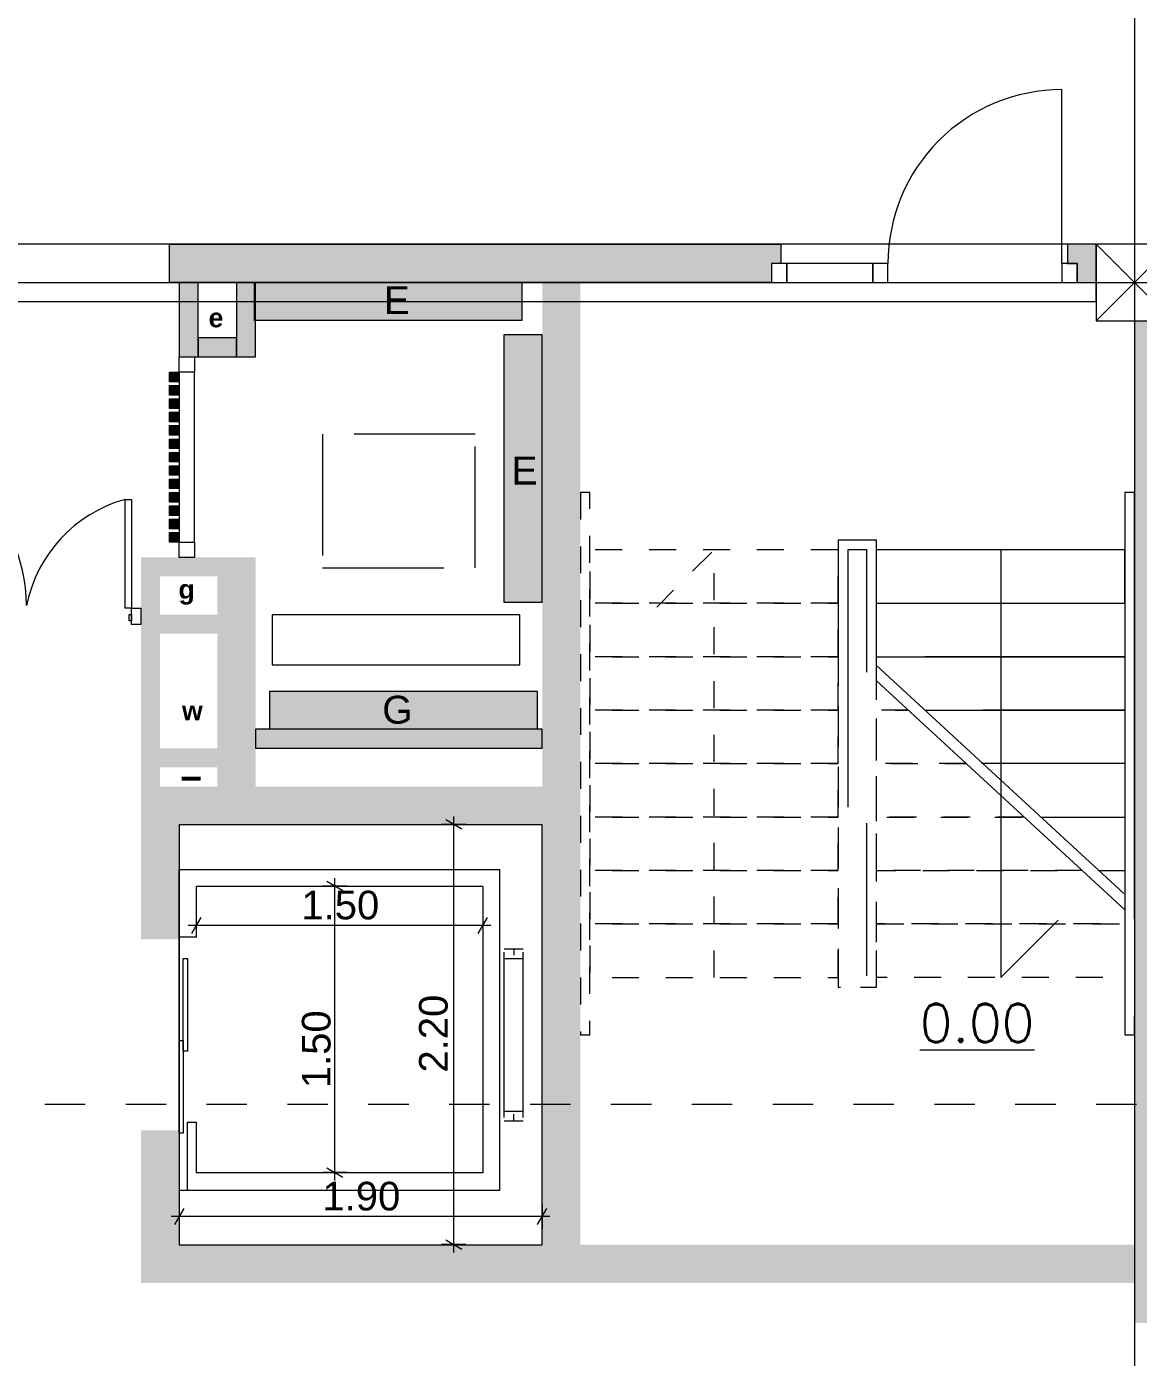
# Model space of a CAD drawing. Header units: millimetres. Extents: x 476244520 to 476657119, y 4620824743 to 4621446928.
# Drawn here: x 476419056 to 476424875, y 4621037509 to 4621044478 of the extents above; entities that cross this region are included whole.
import ezdxf

# ---------------------------------------------------------------- set-up
doc = ezdxf.new("R2010")
doc.units = ezdxf.units.MM
doc.header["$MEASUREMENT"] = 0
doc.set_wipeout_variables(frame=1)
for name, pattern in [('AStair_dashed', [1800, 800, -1000]), ('Dashed', [423.333333, 211.666667, -211.666667]), ('Hidden Line', [317.5, 211.666667, -105.833333]), ('Long Dashed', [1058.333302, 634.99999, -423.333311]), ('Small Dashed', [282.222222, 141.111111, -141.111111]), ('Wipeout_Contour', [1000, 0, -1000])]:
    doc.linetypes.add(name, pattern=pattern)
for name, color, linetype, lineweight, true_color in [('0_Pen_No__8_Pen_No__11', 7, 'Continuous', 0, 0x636466), ('gegmebi_Pen_No__7_Pen_No__252', 7, 'Continuous', 0, 0x666666), ('New_2D Drafting - General_Pen_No__250_Pen_No__17', 7, 'Continuous', 0, 0xa68068)]:
    doc.layers.add(name, color=color, linetype=linetype, lineweight=lineweight, true_color=true_color)
for name, color, linetype, lineweight in [('0_Pen_No__8_Pen_No__7', 7, 'Continuous', 0), ('2D Drafting - General_Pen_No__1_Pen_No__7', 7, 'Continuous', 0), ('2D Drafting - General_Pen_No__250_Pen_No__7_Pen_No__154', 154, 'Continuous', 0), ('2D Drafting - General_Pen_No__250_Pen_No__7_Pen_No__250', 7, 'Continuous', 0), ('2D Drafting - General_Pen_No__250_Pen_No__7_Pen_No__7', 7, 'Continuous', 0), ('2D Drafting - General_Pen_No__7_Pen_No__7', 7, 'Continuous', 0), ('a-iataki_Pen_No__1_Pen_No__1', 1, 'Continuous', 0), ('Doors_Pen_No__7_Pen_No__7', 7, 'Continuous', 0), ('G-Anno-Nplt_Pen_No__7', 7, 'Continuous', 0), ('gegmebi_Pen_No__7_Pen_No__7', 7, 'Continuous', 0), ('New_._Pen_No__1', 1, 'Continuous', 0), ('New_2D Drafting - General_Pen_No__250_Pen_No__7_Pen_No__154', 154, 'Continuous', 0), ('New_2D Drafting - General_Pen_No__250_Pen_No__7_Pen_No__250', 7, 'Continuous', 0), ('New_2D Drafting - General_Pen_No__250_Pen_No__7_Pen_No__7', 7, 'Continuous', 0), ('New_2D Drafting - General_Pen_No__30_Pen_No__9_Pen_No__9_Pen_No__250', 7, 'Continuous', 0), ('New_2D Drafting - General_Pen_No__30_Pen_No__9_Pen_No__9_Pen_No__4', 7, 'Continuous', 0), ('New_2D Drafting - General_Pen_No__30_Pen_No__9_Pen_No__9_Pen_No__7', 7, 'Continuous', 0), ('New_R03_Nakveti_Pen_No__250', 7, 'Continuous', 0), ('New_R03_Nakveti_Pen_No__4', 7, 'Continuous', 0), ('New_shenobebi_Pen_No__1', 1, 'Continuous', 0), ('New_shenobebi_Pen_No__7', 7, 'Continuous', 0), ('New_Structural - Bearing_Pen_No__250', 7, 'Continuous', 0), ('New_Structural - Bearing_Pen_No__4', 7, 'Continuous', 0), ('New_Structural - Bearing_Pen_No__7', 7, 'Continuous', 0), ('zoma_Pen_No__142', 142, 'Continuous', 0), ('zoma_Pen_No__5_Pen_No__5', 5, 'Continuous', 0)]:
    doc.layers.add(name, color=color, linetype=linetype, lineweight=lineweight)
doc.layers.add('zoma', color=7, linetype='Continuous')
doc.styles.add('GENERATED_STYLE_2', font='arial.ttf')
doc.styles.add('GENERATED_STYLE_5', font='arialbd.ttf')
doc.dimstyles.new('GENERATED_STYLE__10', dxfattribs={"dimtxt": 150, "dimasz": 64.421331, "dimexe": 0.18, "dimexo": 3, "dimgap": 0.09, "dimtad": 1, "dimlfac": 0.001, "dimzin": 0, "dimdsep": 46, "dimtxsty": 'GENERATED_STYLE_2', "dimblk": 'ARROWHEAD_2', "dimblk1": 'ARROWHEAD_2', "dimblk2": 'ARROWHEAD_2', "dimcen": 0.09, "dimclrd": 142, "dimclre": 142, "dimclrt": 142, "dimadec": 0, "dimazin": 0, "dimtfac": 1, "dimtdec": 4, "dimtmove": 2, "dimatfit": 3, "dimfxl": 1, "dimtolj": 1, "dimtzin": 0, "dimarcsym": 0})
doc.dimstyles.new('GENERATED_STYLE__11', dxfattribs={"dimtxt": 150, "dimasz": 64.421331, "dimexe": 0.18, "dimexo": 3, "dimgap": 0.09, "dimtad": 1, "dimlfac": 0.001, "dimzin": 0, "dimdsep": 46, "dimtxsty": 'GENERATED_STYLE_2', "dimblk": 'ARROWHEAD_2', "dimblk1": 'ARROWHEAD_2', "dimblk2": 'ARROWHEAD_2', "dimcen": 0.09, "dimclrd": 142, "dimclre": 142, "dimclrt": 142, "dimadec": 0, "dimazin": 0, "dimtfac": 1, "dimtdec": 4, "dimtmove": 0, "dimatfit": 3, "dimfxl": 1, "dimtolj": 1, "dimtzin": 0, "dimarcsym": 0})
doc.dimstyles.new('GENERATED_STYLE__9', dxfattribs={"dimtxt": 150, "dimasz": 64.421331, "dimexe": 0.18, "dimexo": 3, "dimgap": 0.09, "dimtad": 1, "dimtih": 1, "dimtoh": 1, "dimlfac": 0.001, "dimzin": 0, "dimdsep": 46, "dimtxsty": 'GENERATED_STYLE_2', "dimblk": 'ARROWHEAD_2', "dimblk1": 'ARROWHEAD_2', "dimblk2": 'ARROWHEAD_2', "dimcen": 0.09, "dimclrd": 142, "dimclre": 142, "dimclrt": 142, "dimadec": 0, "dimazin": 0, "dimtfac": 1, "dimtdec": 4, "dimtmove": 0, "dimatfit": 3, "dimfxl": 1, "dimtolj": 1, "dimtzin": 0, "dimarcsym": 0})

# ---------------------------------------------------------------- blocks, each defined once
blk = doc.blocks.new('*D393', base_point=(476844527.1, 4621385791))
at = {"layer": 'zoma_Pen_No__142', "color": 142, "linetype": 'Continuous', "lineweight": 0, "transparency": 16777216}
for p, q in [((476419853.4, 4621038309.8), (476419853.4, 4621038182.6)), ((476421753.4, 4621038309.8), (476421753.4, 4621038182.6)), ((476419853.4, 4621038246.2), (476419812, 4621038246.2)), ((476419877.9, 4621038288.6), (476419828.9, 4621038203.8)), ((476421753.4, 4621038246.2), (476419853.4, 4621038246.2)), ((476421728.9, 4621038203.8), (476421777.9, 4621038288.6)), ((476421794.9, 4621038246.2), (476421753.4, 4621038246.2))]:
    blk.add_line(p, q, dxfattribs=at)
at = {"layer": 'zoma_Pen_No__142', "color": 142, "lineweight": 0, "transparency": 16777216, "insert": (476420603.9, 4621038276.2), "char_height": 150, "attachment_point": 7, "style": 'GENERATED_STYLE_2'}
blk.add_mtext('\\A1;{\\pql;\\fArial CYR|b0|i0|c204|p34;1.90}', dxfattribs=at)
blk = doc.blocks.new('ARROWHEAD_2')
at = {"color": 0, "linetype": 'Continuous', "lineweight": 0}
for p, q in [((0, 0), (-1, 0)), ((-0.38, -0.66), (0.38, 0.66))]:
    blk.add_line(p, q, dxfattribs=at)
blk = doc.blocks.new('*D394', base_point=(476844527.1, 4621385791))
at = {"layer": 'zoma_Pen_No__142', "color": 142, "linetype": 'Continuous', "lineweight": 0, "transparency": 16777216}
for p, q in [((476420732.8, 4621039976.4), (476420605.7, 4621039976.4)), ((476420711.6, 4621039952), (476420626.9, 4621040000.9)), ((476420669.3, 4621039976.4), (476420669.3, 4621040017.9)), ((476420669.3, 4621038476.4), (476420669.3, 4621039976.4)), ((476420732.8, 4621038476.4), (476420605.7, 4621038476.4)), ((476420626.9, 4621038500.9), (476420711.6, 4621038452)), ((476420669.3, 4621038435), (476420669.3, 4621038476.4))]:
    blk.add_line(p, q, dxfattribs=at)
at = {"layer": 'zoma_Pen_No__142', "color": 142, "lineweight": 0, "transparency": 16777216, "insert": (476420648.3, 4621038918.4), "char_height": 150, "attachment_point": 7, "rotation": 90, "style": 'GENERATED_STYLE_2'}
blk.add_mtext('\\A1;{\\pql;\\fArial CYR|b0|i0|c204|p34;1.50}', dxfattribs=at)
blk = doc.blocks.new('*D395', base_point=(476844527.1, 4621385791))
at = {"layer": 'zoma_Pen_No__142', "color": 142, "linetype": 'Continuous', "lineweight": 0, "transparency": 16777216}
for p, q in [((476419943.1, 4621039834.3), (476419943.1, 4621039707.1)), ((476421443.1, 4621039834.3), (476421443.1, 4621039707.1)), ((476419943.1, 4621039770.7), (476419901.7, 4621039770.7)), ((476419967.6, 4621039813.1), (476419918.6, 4621039728.3)), ((476421443.1, 4621039770.7), (476419943.1, 4621039770.7)), ((476421418.6, 4621039728.3), (476421467.6, 4621039813.1)), ((476421484.6, 4621039770.7), (476421443.1, 4621039770.7))]:
    blk.add_line(p, q, dxfattribs=at)
at = {"layer": 'zoma_Pen_No__142', "color": 142, "lineweight": 0, "transparency": 16777216, "insert": (476420493.6, 4621039800.7), "char_height": 150, "attachment_point": 7, "style": 'GENERATED_STYLE_2'}
blk.add_mtext('\\A1;{\\pql;\\fArial CYR|b0|i0|c204|p34;1.50}', dxfattribs=at)
blk = doc.blocks.new('*D396', base_point=(476844527.1, 4621385791))
at = {"layer": 'zoma_Pen_No__142', "color": 142, "linetype": 'Continuous', "lineweight": 0, "transparency": 16777216}
for p, q in [((476421333.9, 4621040275.4), (476421249.1, 4621040324.3)), ((476421291.5, 4621040299.8), (476421291.5, 4621040341.3)), ((476421355, 4621040299.8), (476421227.9, 4621040299.8)), ((476421291.5, 4621038099.8), (476421291.5, 4621040299.8)), ((476421355, 4621038099.8), (476421227.9, 4621038099.8)), ((476421249.1, 4621038124.3), (476421333.9, 4621038075.4)), ((476421291.5, 4621038058.4), (476421291.5, 4621038099.8))]:
    blk.add_line(p, q, dxfattribs=at)
at = {"layer": 'zoma_Pen_No__142', "color": 142, "lineweight": 0, "transparency": 16777216, "insert": (476421261.5, 4621039000.3), "char_height": 150, "attachment_point": 7, "rotation": 90, "style": 'GENERATED_STYLE_2'}
blk.add_mtext('\\A1;{\\pql;\\fArial CYR|b0|i0|c204|p34;2.20}', dxfattribs=at)

msp = doc.modelspace()

# ---------------------------------------------------------------- hatches: boundary and pattern name
at = {"layer": '0_Pen_No__8_Pen_No__11', "linetype": 'Continuous', "lineweight": 0, "true_color": 0x636466}
for points in [[(476421648.309, 4621043138.428), (476421648.308, 4621042938.428), (476420248.354, 4621042938.437), (476420248.355, 4621043138.437)], [(476421754.199, 4621042863.673), (476421554.199, 4621042863.671), (476421554.208, 4621041463.717), (476421754.208, 4621041463.719)], [(476421728.027, 4621040998.477), (476421728.027, 4621040798.477), (476420328.073, 4621040798.477), (476420328.073, 4621040998.477)]]:
    msp.add_hatch(color=251, dxfattribs=at).paths.add_polyline_path(points)
at = {"layer": '2D Drafting - General_Pen_No__250_Pen_No__7_Pen_No__154', "linetype": 'Continuous', "lineweight": 0}
for points in [[(476423004.213, 4621043238.289), (476422954.211, 4621043238.289), (476422954.211, 4621043138.404), (476419803.939, 4621043138.404), (476419803.939, 4621043338.242), (476423004.213, 4621043338.242)], [(476424654.207, 4621043338.242), (476424504.214, 4621043338.242), (476424504.214, 4621043238.243), (476424554.211, 4621043238.243), (476424554.211, 4621043138.242), (476424654.207, 4621043138.242)]]:
    msp.add_hatch(color=154, dxfattribs=at).paths.add_polyline_path(points)
at = {"layer": '2D Drafting - General_Pen_No__250_Pen_No__7_Pen_No__7', "linetype": 'Continuous', "lineweight": 0}
for points in [[(476420154.208, 4621043138.423), (476420154.208, 4621042748.466), (476420254.208, 4621042748.466), (476420254.208, 4621043138.423)], [(476421754.207, 4621043138.242), (476421754.207, 4621040498.209), (476421954.207, 4621040498.209), (476421954.207, 4621043138.242)], [(476424854.207, 4621042938.242), (476424854.207, 4621037898.242), (476425054.207, 4621037898.242), (476425054.207, 4621042938.242)], [(476425054.207, 4621042938.242), (476424854.207, 4621042938.242), (476424854.207, 4621037688.242), (476425054.207, 4621037688.242)], [(476420254.207, 4621041698.477), (476420054.207, 4621041698.477), (476420054.207, 4621040498.477), (476420254.207, 4621040498.477)]]:
    msp.add_hatch(color=7, dxfattribs=at).paths.add_polyline_path(points)
at = {"layer": 'G-Anno-Nplt_Pen_No__7', "linetype": 'Continuous', "lineweight": 0}
msp.add_hatch(color=7, dxfattribs=at).paths.add_polyline_path([(476421954.207, 4621037898.242), (476424854.207, 4621037898.242), (476424854.207, 4621038098.242), (476421954.207, 4621038098.242)])
at = {"layer": 'New_2D Drafting - General_Pen_No__250_Pen_No__17', "linetype": 'Continuous', "lineweight": 0, "true_color": 0xa68068}
for points in [[(476419854.207, 4621042618.477), (476419854.207, 4621042668.477), (476419804.207, 4621042668.477), (476419804.207, 4621042618.477)], [(476419854.207, 4621042548.477), (476419854.207, 4621042598.477), (476419804.207, 4621042598.477), (476419804.207, 4621042548.477)], [(476419854.207, 4621042478.477), (476419854.207, 4621042528.477), (476419804.207, 4621042528.477), (476419804.207, 4621042478.477)], [(476419854.207, 4621042408.477), (476419854.207, 4621042458.477), (476419804.207, 4621042458.477), (476419804.207, 4621042408.477)], [(476419854.207, 4621042338.477), (476419854.207, 4621042388.477), (476419804.207, 4621042388.477), (476419804.207, 4621042338.477)], [(476419804.207, 4621042318.477), (476419804.207, 4621042268.477), (476419854.207, 4621042268.477), (476419854.207, 4621042318.477)], [(476419854.207, 4621042198.477), (476419854.207, 4621042248.477), (476419804.207, 4621042248.477), (476419804.207, 4621042198.477)], [(476419854.207, 4621042128.477), (476419854.207, 4621042178.477), (476419804.207, 4621042178.477), (476419804.207, 4621042128.477)], [(476419854.207, 4621042058.477), (476419854.207, 4621042108.477), (476419804.207, 4621042108.477), (476419804.207, 4621042058.477)], [(476419854.207, 4621041988.477), (476419854.207, 4621042038.477), (476419804.207, 4621042038.477), (476419804.207, 4621041988.477)], [(476419854.207, 4621041918.477), (476419854.207, 4621041968.477), (476419804.207, 4621041968.477), (476419804.207, 4621041918.477)], [(476419854.207, 4621041848.477), (476419854.207, 4621041898.477), (476419804.207, 4621041898.477), (476419804.207, 4621041848.477)], [(476419804.207, 4621041828.477), (476419804.207, 4621041778.477), (476419854.207, 4621041778.477), (476419854.207, 4621041828.477)]]:
    msp.add_hatch(color=45, dxfattribs=at).paths.add_polyline_path(points)
at = {"layer": 'New_2D Drafting - General_Pen_No__250_Pen_No__7_Pen_No__154', "linetype": 'Continuous', "lineweight": 0}
for points in [[(476421953.418, 4621040498.252), (476421753.418, 4621040498.252), (476419653.418, 4621040498.252), (476419653.418, 4621039698.252), (476419853.418, 4621039698.252), (476419853.418, 4621040298.252), (476421753.418, 4621040298.252), (476421953.418, 4621040298.252)], [(476421953.418, 4621040298.252), (476421753.418, 4621040298.252), (476421753.418, 4621038098.252), (476419853.418, 4621038098.252), (476419853.418, 4621038698.252), (476419653.418, 4621038698.252), (476419653.418, 4621037898.252), (476421953.418, 4621037898.252), (476421953.418, 4621038098.252)]]:
    msp.add_hatch(color=154, dxfattribs=at).paths.add_polyline_path(points)
at = {"layer": 'New_2D Drafting - General_Pen_No__250_Pen_No__7_Pen_No__7', "linetype": 'Continuous', "lineweight": 0}
for points in [[(476419954.207, 4621043138.349), (476419854.207, 4621043138.349), (476419854.207, 4621042748.349), (476419954.207, 4621042748.349)], [(476421754.207, 4621040698.711), (476421754.207, 4621040798.711), (476420254.207, 4621040798.711), (476420254.207, 4621040698.711)]]:
    msp.add_hatch(color=7, dxfattribs=at).paths.add_polyline_path(points)
at = {"layer": 'New_2D Drafting - General_Pen_No__30_Pen_No__9_Pen_No__9_Pen_No__4', "linetype": 'Continuous', "lineweight": 0}
for points in [[(476420154.208, 4621042848.466), (476419954.207, 4621042848.466), (476419954.207, 4621042748.466), (476420154.208, 4621042748.466)], [(476419754.207, 4621041398.474), (476419754.207, 4621041598.477), (476420054.207, 4621041598.477), (476420054.207, 4621041698.477), (476419654.207, 4621041698.477), (476419654.207, 4621041398.474)]]:
    msp.add_hatch(color=7, dxfattribs=at).paths.add_polyline_path(points)
at = {"layer": 'New_2D Drafting - General_Pen_No__30_Pen_No__9_Pen_No__9_Pen_No__7', "linetype": 'Continuous', "lineweight": 0}
for points in [[(476419654.207, 4621041398.474), (476419654.207, 4621040498.477), (476419754.207, 4621040498.477), (476419754.207, 4621041398.474)], [(476420054.207, 4621041398.474), (476419754.207, 4621041398.474), (476419754.207, 4621041298.474), (476420054.207, 4621041298.474)], [(476420054.207, 4621040698.477), (476419754.207, 4621040698.477), (476419754.207, 4621040598.477), (476420054.207, 4621040598.477)]]:
    msp.add_hatch(color=7, dxfattribs=at).paths.add_polyline_path(points)

# ---------------------------------------------------------------- linework, layer by layer
at = {"layer": '0_Pen_No__8_Pen_No__7', "color": 7, "linetype": 'Continuous', "lineweight": 0, "flags": 128}
for points in [[(476421648.309, 4621043138.428), (476421648.308, 4621042938.428), (476420248.354, 4621042938.437), (476420248.355, 4621043138.437)], [(476421754.199, 4621042863.673), (476421554.199, 4621042863.671), (476421554.208, 4621041463.717), (476421754.208, 4621041463.719)], [(476421728.027, 4621040998.477), (476421728.027, 4621040798.477), (476420328.073, 4621040798.477), (476420328.073, 4621040998.477)]]:
    msp.add_lwpolyline(points, close=True, dxfattribs=at)
at = {"layer": '2D Drafting - General_Pen_No__1_Pen_No__7', "color": 7, "linetype": 'Continuous', "lineweight": 0}
for p, q in [((476425054.207, 4621042938.242), (476424654.207, 4621043338.242)), ((476424654.207, 4621042938.242), (476425054.207, 4621043338.242))]:
    msp.add_line(p, q, dxfattribs=at)
at = {"layer": '2D Drafting - General_Pen_No__1_Pen_No__7', "color": 7, "linetype": 'Continuous', "lineweight": 0, "flags": 128}
for points in [[(476418154.207, 4621043038.242), (476424654.207, 4621043038.242), (476424654.207, 4621043338.242), (476418154.207, 4621043338.242)], [(476424654.207, 4621042938.242), (476425054.207, 4621042938.242), (476425054.207, 4621043338.242), (476424654.207, 4621043338.242)]]:
    msp.add_lwpolyline(points, close=True, dxfattribs=at)
msp.add_lwpolyline([(476424364.207, 4621040338.404), (476424804.207, 4621040338.404)], dxfattribs=at)
at = {"layer": '2D Drafting - General_Pen_No__250_Pen_No__7_Pen_No__250', "color": 7, "linetype": 'Continuous', "lineweight": 0, "flags": 128}
msp.add_lwpolyline([(476420154.208, 4621043138.423), (476420154.208, 4621042748.466), (476420254.208, 4621042748.466), (476420254.208, 4621043138.423)], close=True, dxfattribs=at)
at = {"layer": '2D Drafting - General_Pen_No__250_Pen_No__7_Pen_No__7', "color": 7, "linetype": 'Continuous', "lineweight": 0, "flags": 128}
for points in [[(476423004.213, 4621043238.289), (476422954.211, 4621043238.289), (476422954.211, 4621043138.404), (476419803.939, 4621043138.404), (476419803.939, 4621043338.242), (476423004.213, 4621043338.242)], [(476424654.207, 4621043338.242), (476424504.214, 4621043338.242), (476424504.214, 4621043238.243), (476424554.211, 4621043238.243), (476424554.211, 4621043138.242), (476424654.207, 4621043138.242)]]:
    msp.add_lwpolyline(points, close=True, dxfattribs=at)
at = {"layer": '2D Drafting - General_Pen_No__7_Pen_No__7', "color": 7, "linetype": 'Continuous', "lineweight": 0, "flags": 128}
for points in [[(476424798.167, 4621039937.826), (476423504.207, 4621041132.25)], [(476424804.207, 4621039852.062), (476423504.207, 4621041052.062)]]:
    msp.add_lwpolyline(points, dxfattribs=at)
at = {"layer": 'Doors_Pen_No__7_Pen_No__7', "color": 7, "linetype": 'Continuous', "lineweight": 0, "flags": 128}
for points in [[(476419604.209, 4621041432.535), (476419570.876, 4621041432.483), (476419570.876, 4621042002.412), (476419604.209, 4621042002.464)], [(476419604.209, 4621041365.869), (476419592.709, 4621041365.869), (476419592.709, 4621041399.202), (476419604.209, 4621041399.202)], [(476419654.209, 4621041347.869), (476419604.209, 4621041347.869), (476419604.209, 4621041432.535), (476419654.209, 4621041432.535)]]:
    msp.add_lwpolyline(points, close=True, dxfattribs=at)
at = {"layer": 'Doors_Pen_No__7_Pen_No__7', "color": 7, "linetype": 'Continuous', "lineweight": 0}
msp.add_arc((476419767.208, 4621041303.575), 725.892, 105.6922567, 168.6096077, dxfattribs=at)
at = {"layer": 'G-Anno-Nplt_Pen_No__7', "color": 7, "linetype": 'Continuous', "lineweight": 0}
msp.add_arc((476418109.275, 4621041424.246), 946.61, 1.3733964, 88.2704205, dxfattribs=at)
at = {"layer": 'gegmebi_Pen_No__7_Pen_No__252', "color": 251, "linetype": 'Small Dashed', "lineweight": 0, "true_color": 0x666666, "flags": 128}
for points in [[(476421954.207, 4621042038.404), (476421954.207, 4621039198.404), (476422004.207, 4621039198.404), (476422004.207, 4621042038.404)], [(476423304.207, 4621041458.404), (476423304.207, 4621041738.404), (476422004.207, 4621041738.404), (476422004.207, 4621041458.404)], [(476423304.207, 4621041178.404), (476423304.207, 4621041458.404), (476422004.207, 4621041458.404), (476422004.207, 4621041178.404)], [(476423304.207, 4621040898.404), (476423304.207, 4621041178.404), (476422004.207, 4621041178.404), (476422004.207, 4621040898.404)], [(476423304.207, 4621040618.404), (476423304.207, 4621040898.404), (476422004.207, 4621040898.404), (476422004.207, 4621040618.404)], [(476423304.207, 4621040338.404), (476423304.207, 4621040618.404), (476422004.207, 4621040618.404), (476422004.207, 4621040338.404)], [(476423304.207, 4621040058.404), (476423304.207, 4621040338.404), (476422004.207, 4621040338.404), (476422004.207, 4621040058.404)], [(476423304.207, 4621039778.404), (476423304.207, 4621040058.404), (476422004.207, 4621040058.404), (476422004.207, 4621039778.404)], [(476423304.207, 4621039498.404), (476423304.207, 4621039778.404), (476422004.207, 4621039778.404), (476422004.207, 4621039498.404)], [(476423504.207, 4621039498.404), (476423504.207, 4621039778.404), (476424804.207, 4621039778.404), (476424804.207, 4621039498.404)]]:
    msp.add_lwpolyline(points, close=True, dxfattribs=at)
for points in [[(476422654.207, 4621039498.404), (476422654.207, 4621041738.404), (476422354.207, 4621041438.404)], [(476423670.67, 4621040898.404), (476423504.207, 4621040898.404), (476423504.207, 4621041052.062)], [(476423974.003, 4621040618.404), (476423504.207, 4621040618.404), (476423504.207, 4621040898.404), (476423670.67, 4621040898.404)], [(476424277.337, 4621040338.404), (476423504.207, 4621040338.404), (476423504.207, 4621040618.404), (476423974.003, 4621040618.404)], [(476424580.67, 4621040058.404), (476423504.207, 4621040058.404), (476423504.207, 4621040338.404), (476424277.337, 4621040338.404)], [(476424804.207, 4621039932.25), (476424804.207, 4621039778.404), (476423504.207, 4621039778.404), (476423504.207, 4621040058.404), (476424580.67, 4621040058.404)]]:
    msp.add_lwpolyline(points, dxfattribs=at)
at = {"layer": 'gegmebi_Pen_No__7_Pen_No__252', "color": 251, "linetype": 'Hidden Line', "lineweight": 0, "true_color": 0x666666, "flags": 128}
msp.add_lwpolyline([(476423304.207, 4621041236.678), (476423304.207, 4621039448.404), (476423504.207, 4621039448.404), (476423504.207, 4621041052.062)], dxfattribs=at)
at = {"layer": 'gegmebi_Pen_No__7_Pen_No__252', "color": 251, "linetype": 'AStair_dashed', "lineweight": 0, "true_color": 0x666666, "flags": 128}
for points in [[(476423354.207, 4621041190.524), (476423354.207, 4621039498.404), (476423454.207, 4621039498.404), (476423454.207, 4621041098.216)], [(476424804.207, 4621039852.062), (476424804.207, 4621039198.404), (476424854.207, 4621039198.404), (476424854.207, 4621039805.908)]]:
    msp.add_lwpolyline(points, dxfattribs=at)
at = {"layer": 'gegmebi_Pen_No__7_Pen_No__7', "color": 7, "linetype": 'Continuous', "lineweight": 0, "flags": 128}
for points in [[(476424854.207, 4621039805.908), (476424854.207, 4621042038.404), (476424804.207, 4621042038.404), (476424804.207, 4621040224.37), (476424804.207, 4621039852.062)], [(476423504.207, 4621041052.062), (476423504.207, 4621041788.404), (476423304.207, 4621041788.404), (476423304.207, 4621041236.678)], [(476423454.207, 4621041098.216), (476423454.207, 4621041738.404), (476423354.207, 4621041738.404), (476423354.207, 4621041190.524)], [(476423504.207, 4621041458.404), (476424804.207, 4621041458.404), (476424804.207, 4621041738.404), (476423504.207, 4621041738.404)], [(476424154.207, 4621041738.404), (476424154.207, 4621039498.404), (476424454.207, 4621039798.404)], [(476423504.207, 4621041412.25), (476423504.207, 4621041458.404), (476424804.207, 4621041458.404), (476424804.207, 4621041178.404), (476423757.54, 4621041178.404)], [(476423504.207, 4621041178.404), (476424804.207, 4621041178.404), (476424804.207, 4621040898.404), (476424060.874, 4621040898.404)], [(476423757.54, 4621040898.404), (476424804.207, 4621040898.404), (476424804.207, 4621040618.404), (476424054.207, 4621040618.404)], [(476424667.54, 4621040058.404), (476424804.207, 4621040058.404), (476424804.207, 4621039932.25)]]:
    msp.add_lwpolyline(points, dxfattribs=at)
at = {"layer": 'New_2D Drafting - General_Pen_No__250_Pen_No__7_Pen_No__250', "color": 7, "linetype": 'Continuous', "lineweight": 0, "flags": 128}
for points in [[(476419954.207, 4621043138.349), (476419854.207, 4621043138.349), (476419854.207, 4621042748.349), (476419954.207, 4621042748.349)], [(476421754.207, 4621040698.711), (476421754.207, 4621040798.711), (476420254.207, 4621040798.711), (476420254.207, 4621040698.711)]]:
    msp.add_lwpolyline(points, close=True, dxfattribs=at)
at = {"layer": 'New_2D Drafting - General_Pen_No__30_Pen_No__9_Pen_No__9_Pen_No__250', "color": 7, "linetype": 'Continuous', "lineweight": 0, "flags": 128}
msp.add_lwpolyline([(476420154.208, 4621042848.466), (476419954.207, 4621042848.466), (476419954.207, 4621042748.466), (476420154.208, 4621042748.466)], close=True, dxfattribs=at)
at = {"layer": 'New_R03_Nakveti_Pen_No__250', "color": 7, "linetype": 'Continuous', "lineweight": 0}
for p, q in [((476421554.978, 4621039648.252), (476421654.978, 4621039648.252)), ((476421554.978, 4621038764.919), (476421554.978, 4621039631.585)), ((476421604.978, 4621039648.252), (476421604.978, 4621039614.919)), ((476421654.978, 4621038764.919), (476421654.978, 4621039631.585)), ((476421554.978, 4621039598.252), (476421654.978, 4621039598.252)), ((476421554.978, 4621038798.252), (476421654.978, 4621038798.252)), ((476421554.978, 4621038748.252), (476421654.978, 4621038748.252)), ((476421604.978, 4621038748.252), (476421604.978, 4621038781.585))]:
    msp.add_line(p, q, dxfattribs=at)
at = {"layer": 'New_R03_Nakveti_Pen_No__4', "color": 7, "linetype": 'Continuous', "lineweight": 0}
for p, q in [((476419853.418, 4621039709.92), (476419853.418, 4621040064.554)), ((476419853.418, 4621040064.554), (476421532.79, 4621040064.554)), ((476421532.79, 4621038385.182), (476421532.79, 4621040064.554)), ((476419943.104, 4621039974.868), (476419943.104, 4621039709.92)), ((476421443.104, 4621039974.868), (476419943.104, 4621039974.868)), ((476421443.104, 4621039974.868), (476421443.104, 4621038474.868)), ((476419943.104, 4621039709.92), (476419853.418, 4621039709.92)), ((476419853.418, 4621038739.815), (476419853.418, 4621039709.92)), ((476419853.418, 4621038739.815), (476419853.418, 4621038385.182)), ((476419898.261, 4621038385.182), (476419898.261, 4621038739.815)), ((476419898.261, 4621038739.815), (476419943.104, 4621038739.815)), ((476419943.104, 4621038739.815), (476419943.104, 4621038474.868)), ((476421443.104, 4621038474.868), (476419943.104, 4621038474.868)), ((476419853.418, 4621038385.182), (476421532.79, 4621038385.182))]:
    msp.add_line(p, q, dxfattribs=at)
for points in [[(476419875.839, 4621039112.76), (476419875.839, 4621039597.812), (476419898.261, 4621039597.812), (476419898.261, 4621039112.76)], [(476419853.418, 4621038683.761), (476419853.418, 4621039168.814), (476419875.839, 4621039168.814), (476419875.839, 4621038683.761)]]:
    msp.add_lwpolyline(points, close=True, dxfattribs=at)
at = {"layer": 'New_shenobebi_Pen_No__1', "color": 1, "linetype": 'Dashed', "lineweight": 0}
msp.add_lwpolyline([(476385707.408, 4621038833.944), (476436780.621, 4621038833.944)], dxfattribs=at)
at = {"layer": 'New_shenobebi_Pen_No__7', "color": 7, "linetype": 'Continuous', "lineweight": 0}
msp.add_lwpolyline([(476421753.418, 4621038098.252), (476421753.418, 4621040298.252), (476419853.418, 4621040298.252), (476419853.418, 4621038098.252)], close=True, dxfattribs=at)
at = {"layer": 'New_Structural - Bearing_Pen_No__250', "color": 7, "linetype": 'Continuous', "lineweight": 0}
for p, q in [((476424474.214, 4621043238.244), (476424474.242, 4621044148.244)), ((476423004.217, 4621043338.289), (476423004.214, 4621043238.289)), ((476424504.217, 4621043338.243), (476424504.214, 4621043238.243)), ((476422954.214, 4621043238.291), (476422954.211, 4621043138.291)), ((476422954.214, 4621043238.291), (476422954.211, 4621043138.291)), ((476422954.214, 4621043238.291), (476422954.211, 4621043138.291)), ((476423034.214, 4621043238.288), (476422954.214, 4621043238.291)), ((476423004.214, 4621043238.289), (476422954.214, 4621043238.291)), ((476423004.214, 4621043238.289), (476422954.214, 4621043238.291)), ((476423034.211, 4621043138.288), (476423034.214, 4621043238.288)), ((476423484.214, 4621043238.275), (476423484.211, 4621043138.275)), ((476423564.214, 4621043238.272), (476423484.214, 4621043238.275)), ((476423564.211, 4621043138.272), (476423564.214, 4621043238.272)), ((476424474.214, 4621043238.244), (476424474.211, 4621043138.242)), ((476424554.214, 4621043238.242), (476424474.214, 4621043238.244)), ((476424504.214, 4621043238.243), (476424554.214, 4621043238.242)), ((476424504.214, 4621043238.243), (476424554.214, 4621043238.242)), ((476424554.211, 4621043138.242), (476424554.214, 4621043238.242)), ((476424554.214, 4621043238.242), (476424554.211, 4621043138.242)), ((476424554.214, 4621043238.242), (476424554.211, 4621043138.242)), ((476422954.211, 4621043138.291), (476423034.211, 4621043138.288)), ((476423484.211, 4621043138.275), (476423564.211, 4621043138.272)), ((476424474.211, 4621043138.242), (476424554.211, 4621043138.242))]:
    msp.add_line(p, q, dxfattribs=at)
msp.add_lwpolyline([(476423034.211, 4621043138.288), (476423484.211, 4621043138.275), (476423484.214, 4621043238.275), (476423034.214, 4621043238.288)], close=True, dxfattribs=at)
msp.add_arc((476424474.214, 4621043238.244), 910, 89.9982333, 179.9982333, dxfattribs=at)
at = {"layer": 'New_Structural - Bearing_Pen_No__4', "color": 7, "linetype": 'Continuous', "lineweight": 0, "flags": 128}
for points in [[(476419934.207, 4621042668.466), (476419854.207, 4621042668.466), (476419854.207, 4621042748.466), (476419934.207, 4621042748.466)], [(476419854.207, 4621042618.477), (476419804.207, 4621042618.477), (476419804.207, 4621042668.477), (476419854.207, 4621042668.477)], [(476419934.207, 4621042668.466), (476419854.207, 4621042668.466), (476419854.207, 4621041778.477), (476419934.207, 4621041778.477)], [(476419854.207, 4621042548.477), (476419804.207, 4621042548.477), (476419804.207, 4621042598.477), (476419854.207, 4621042598.477)], [(476419854.207, 4621042478.477), (476419804.207, 4621042478.477), (476419804.207, 4621042528.477), (476419854.207, 4621042528.477)], [(476419854.207, 4621042408.477), (476419804.207, 4621042408.477), (476419804.207, 4621042458.477), (476419854.207, 4621042458.477)], [(476419854.207, 4621042338.477), (476419804.207, 4621042338.477), (476419804.207, 4621042388.477), (476419854.207, 4621042388.477)], [(476419854.207, 4621042268.477), (476419804.207, 4621042268.477), (476419804.207, 4621042318.477), (476419854.207, 4621042318.477)], [(476419854.207, 4621042198.477), (476419804.207, 4621042198.477), (476419804.207, 4621042248.477), (476419854.207, 4621042248.477)], [(476419854.207, 4621042128.477), (476419804.207, 4621042128.477), (476419804.207, 4621042178.477), (476419854.207, 4621042178.477)], [(476419854.207, 4621042058.477), (476419804.207, 4621042058.477), (476419804.207, 4621042108.477), (476419854.207, 4621042108.477)], [(476419854.207, 4621041988.477), (476419804.207, 4621041988.477), (476419804.207, 4621042038.477), (476419854.207, 4621042038.477)], [(476419854.207, 4621041918.477), (476419804.207, 4621041918.477), (476419804.207, 4621041968.477), (476419854.207, 4621041968.477)], [(476419854.207, 4621041848.477), (476419804.207, 4621041848.477), (476419804.207, 4621041898.477), (476419854.207, 4621041898.477)], [(476419854.207, 4621041778.477), (476419804.207, 4621041778.477), (476419804.207, 4621041828.477), (476419854.207, 4621041828.477)], [(476419934.207, 4621041698.477), (476419854.207, 4621041698.477), (476419854.207, 4621041778.477), (476419934.207, 4621041778.477)]]:
    msp.add_lwpolyline(points, close=True, dxfattribs=at)
at = {"layer": 'New_Structural - Bearing_Pen_No__7', "color": 7, "linetype": 'Long Dashed', "lineweight": 0}
msp.add_lwpolyline([(476421404.207, 4621042343.904), (476420604.207, 4621042343.904), (476420604.207, 4621041643.9), (476421404.207, 4621041643.9)], close=True, dxfattribs=at)
at = {"layer": 'New_Structural - Bearing_Pen_No__7', "color": 7, "linetype": 'Continuous', "lineweight": 0}
msp.add_lwpolyline([(476421637.191, 4621041397.082), (476420341.489, 4621041397.082), (476420341.489, 4621041135.418), (476421637.191, 4621041135.418)], close=True, dxfattribs=at)
at = {"layer": 'zoma_Pen_No__5_Pen_No__5', "color": 5, "linetype": 'Continuous', "lineweight": 0}
for p, q in [((476424854.207, 4621047464.053), (476424854.207, 4621022753.247)), ((476386273.656, 4621043138.242), (476436160.037, 4621043138.242)), ((476386273.656, 4621043138.242), (476436160.037, 4621043138.242))]:
    msp.add_line(p, q, dxfattribs=at)

# ---------------------------------------------------------------- texts
at = {"layer": 'a-iataki_Pen_No__1_Pen_No__1', "color": 1, "linetype": 'Continuous', "lineweight": 0, "char_height": 146.24328, "attachment_point": 1, "rotation": 359.998891, "style": 'GENERATED_STYLE_2'}
for s, insert in [('\\A1;{\\pql;\\fArial CYR|b0|i0|c204|p34;E}', (476420924.674, 4621043118.61)), ('\\A1;{\\pql;\\fArial CYR|b0|i0|c204|p34;E}', (476421594.088, 4621042226.161)), ('\\A1;{\\pql;\\fArial CYR|b0|i0|c204|p34;G}', (476420917.029, 4621040973.869))]:
    msp.add_mtext(s, dxfattribs=dict(at, insert=insert))
at = {"layer": 'New_._Pen_No__1', "color": 1, "linetype": 'Continuous', "lineweight": 0, "char_height": 100, "attachment_point": 2, "style": 'GENERATED_STYLE_5'}
for s, insert in [('\\A1;{\\pqc;\\fArial|b1|i0|c0|p34;e}', (476420046.774, 4621043003.496)), ('\\A1;{\\pqc;\\fArial|b1|i0|c0|p34;g}', (476419892.923, 4621041581.321)), ('\\A1;{\\pqc;\\fArial|b1|i0|c0|p34;w}', (476419922.986, 4621040945.193))]:
    msp.add_mtext(s, dxfattribs=dict(at, insert=insert))
at = {"layer": 'New_._Pen_No__1', "color": 1, "linetype": 'Continuous', "lineweight": 0, "insert": (476419867.271, 4621040539.297), "char_height": 100, "attachment_point": 2, "rotation": 90, "style": 'GENERATED_STYLE_5'}
msp.add_mtext('\\A1;{\\pqc;\\fArial|b1|i0|c0|p34;I}', dxfattribs=at)

# ---------------------------------------------------------------- dimensions: what is measured, and where the dimension line sits
at = {"layer": 'zoma', "color": 142, "linetype": 'Continuous', "lineweight": 0}
for base, p1, p2, dimstyle, picture, middle in [((476421291.476, 4621040299.821), (476421266.446, 4621038099.821), (476421149.638, 4621040299.821), 'GENERATED_STYLE__11', '*D396', (476421186.476, 4621039195.101)), ((476420669.261, 4621039976.436), (476420465.692, 4621038476.436), (476420491.791, 4621039976.436), 'GENERATED_STYLE__10', '*D394', (476420573.261, 4621039113.268))]:
    dim = msp.add_linear_dim(base=base, p1=p1, p2=p2, angle=90, dimstyle=dimstyle, dxfattribs=at)
    dim.commit()
    dim.dimension.update_dxf_attribs({"geometry": picture, "text_midpoint": middle, "dimtype": 160, "text_rotation": 90})
for base, p1, p2, picture, middle in [((476419943.104, 4621039770.707), (476421443.104, 4621039974.868), (476419943.104, 4621039974.868), '*D395', (476420688.384, 4621039875.707)), ((476419853.418, 4621038246.183), (476421753.418, 4621038346.168), (476419853.418, 4621038346.168), '*D393', (476420798.698, 4621038351.183))]:
    dim = msp.add_linear_dim(base=base, p1=p1, p2=p2, angle=180, dimstyle='GENERATED_STYLE__9', dxfattribs=at)
    dim.commit()
    dim.dimension.update_dxf_attribs({"geometry": picture, "text_midpoint": middle, "dimtype": 160})

# ---------------------------------------------------------------- wipeouts: each hides what was drawn before it
at = {"color": 1, "linetype": 'Wipeout_Contour', "lineweight": 0, "ltscale": 18582134761.98159}
msp.add_wipeout([(476423575.547, 4621039354.66), (476424485.742, 4621039354.66), (476424485.742, 4621039072.307), (476423575.547, 4621039072.307)], dxfattribs=at).dxf.layer = 'New_._Pen_No__1'

# ---------------------------------------------------------------- next in the draw order: texts
at = {"layer": 'New_._Pen_No__1', "color": 1, "linetype": 'Continuous', "lineweight": 0, "insert": (476424030.644, 4621039359.648), "char_height": 200, "attachment_point": 2}
msp.add_mtext('\\A1;{\\pqc;\\Ftxt.shx;\\L\\L0\\Ftxt.shx;.00}', dxfattribs=at)

doc.saveas('drawing.dxf')
